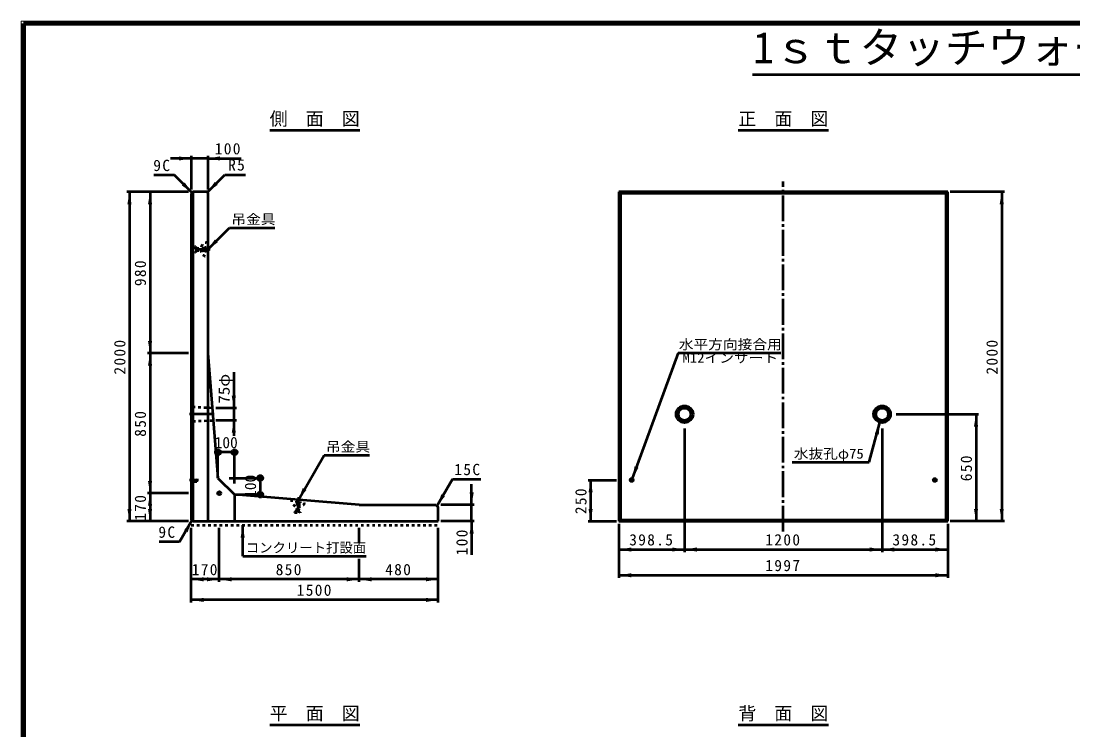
# Model space of a CAD drawing. Units: millimetres, scale not verified. Extents: x 100 to 4105, y 100 to 2870.
# Drawn here: x 100 to 2144, y 1492 to 2870 of the extents above; entities that cross this region are included whole.
import ezdxf
from ezdxf.enums import TextEntityAlignment as Align

# ---------------------------------------------------------------- set-up
doc = ezdxf.new("R2010")
doc.units = ezdxf.units.MM
doc.header["$LTSCALE"] = 5
doc.linetypes.add('USER2', pattern=[13.4, 10, -1.2, 1, -1.2])
doc.linetypes.add('USER3', pattern=[2.2, 1, -1.2])
doc.layers.add('V-nasSTD', color=7, linetype='Continuous', lineweight=50)
doc.styles.add('ＭＳ ゴシック', font='')
doc.styles.get('ＭＳ ゴシック').set_extended_font_data('MS Gothic')

msp = doc.modelspace()

# ---------------------------------------------------------------- hatches: boundary and pattern name
at = {"layer": 'V-nasSTD'}
for points in [[(406.763, 2602.934), (406.763, 2598.934), (430.763, 2602.934), (406.763, 2606.934)], [(486.763, 2602.934), (486.763, 2598.934), (462.763, 2602.934), (486.763, 2606.934)], [(415.233, 2553.465), (418.061, 2556.293), (432.203, 2536.494), (412.404, 2550.636)], [(479.265, 2554.436), (482.094, 2551.608), (462.295, 2537.466), (476.437, 2557.265)], [(310.763, 2513.934), (306.763, 2513.934), (310.763, 2537.934), (314.763, 2513.934)], [(350.763, 2513.934), (346.763, 2513.934), (350.763, 2537.934), (354.763, 2513.934)], [(2006.003, 2513.934), (2002.003, 2513.934), (2006.003, 2537.934), (2010.003, 2513.934)], [(479.734, 2442.905), (482.562, 2440.076), (462.763, 2425.934), (476.906, 2445.733)], [(350.763, 2248.334), (354.763, 2248.334), (350.763, 2224.334), (346.763, 2248.334)], [(350.763, 2200.334), (346.763, 2200.334), (350.763, 2224.334), (354.763, 2200.334)], [(513.502, 2141.934), (509.502, 2141.934), (513.502, 2117.934), (517.502, 2141.934)], [(1956.003, 2081.934), (1952.003, 2081.934), (1956.003, 2105.934), (1960.003, 2081.934)], [(513.502, 2069.934), (517.502, 2069.934), (513.502, 2093.934), (509.502, 2069.934)], [(1763.006, 2066.833), (1759.143, 2067.869), (1769.218, 2090.016), (1766.87, 2065.798)], [(1296.172, 2003.343), (1299.93, 2001.975), (1287.963, 1980.791), (1292.413, 2004.712)], [(350.763, 1976.334), (354.763, 1976.334), (350.763, 1952.334), (346.763, 1976.334)], [(1206.963, 1953.934), (1210.963, 1953.934), (1206.963, 1977.934), (1202.963, 1953.934)], [(350.763, 1928.334), (346.763, 1928.334), (350.763, 1952.334), (354.763, 1928.334)], [(651.026, 1960.448), (654.49, 1958.448), (639.026, 1939.663), (647.562, 1962.448)], [(920.363, 1948.319), (923.828, 1946.319), (908.363, 1927.534), (916.899, 1950.319)], [(975.763, 1953.934), (971.763, 1953.934), (975.763, 1929.934), (979.763, 1953.934)], [(310.763, 1921.934), (314.763, 1921.934), (310.763, 1897.934), (306.763, 1921.934)], [(350.763, 1921.934), (354.763, 1921.934), (350.763, 1897.934), (346.763, 1921.934)], [(1206.963, 1921.934), (1202.963, 1921.934), (1206.963, 1897.934), (1210.963, 1921.934)], [(1956.003, 1921.934), (1960.003, 1921.934), (1956.003, 1897.934), (1952.003, 1921.934)], [(2006.003, 1921.934), (2010.003, 1921.934), (2006.003, 1897.934), (2002.003, 1921.934)], [(420.203, 1878.59), (416.739, 1880.59), (432.203, 1899.374), (423.668, 1876.59)], [(530.763, 1866.094), (526.763, 1866.094), (530.763, 1890.094), (534.763, 1866.094)], [(975.763, 1873.934), (971.763, 1873.934), (975.763, 1897.934), (979.763, 1873.934)], [(1285.963, 1842.934), (1285.963, 1838.934), (1261.963, 1842.934), (1285.963, 1846.934)], [(1365.483, 1842.934), (1365.483, 1846.934), (1389.483, 1842.934), (1365.483, 1838.934)], [(1413.483, 1842.934), (1413.483, 1838.934), (1389.483, 1842.934), (1413.483, 1846.934)], [(1749.483, 1842.934), (1749.483, 1846.934), (1773.483, 1842.934), (1749.483, 1838.934)], [(1797.483, 1842.934), (1797.483, 1838.934), (1773.483, 1842.934), (1797.483, 1846.934)], [(1877.003, 1842.934), (1877.003, 1846.934), (1901.003, 1842.934), (1877.003, 1838.934)], [(454.763, 1785.094), (454.763, 1781.094), (430.763, 1785.094), (454.763, 1789.094)], [(461.163, 1785.094), (461.163, 1789.094), (485.163, 1785.094), (461.163, 1781.094)], [(509.163, 1785.094), (509.163, 1781.094), (485.163, 1785.094), (509.163, 1789.094)], [(733.163, 1785.094), (733.163, 1789.094), (757.163, 1785.094), (733.163, 1781.094)], [(781.163, 1785.094), (781.163, 1781.094), (757.163, 1785.094), (781.163, 1789.094)], [(886.763, 1785.094), (886.763, 1789.094), (910.763, 1785.094), (886.763, 1781.094)], [(1285.963, 1792.934), (1285.963, 1788.934), (1261.963, 1792.934), (1285.963, 1796.934)], [(1877.003, 1792.934), (1877.003, 1796.934), (1901.003, 1792.934), (1877.003, 1788.934)], [(454.763, 1745.094), (454.763, 1741.094), (430.763, 1745.094), (454.763, 1749.094)], [(886.763, 1745.094), (886.763, 1749.094), (910.763, 1745.094), (886.763, 1741.094)]]:
    msp.add_hatch(color=256, dxfattribs=at).paths.add_polyline_path(points)

# ---------------------------------------------------------------- linework, layer by layer
at = {"layer": 'V-nasSTD', "lineweight": 100}
for p, q in [((105, 2865), (105, 105)), ((4100, 2865), (105, 2865))]:
    msp.add_line(p, q, dxfattribs=at)
at = {"layer": 'V-nasSTD'}
for p, q in [((1521.892, 2765.965), (2683.108, 2765.965)), ((583.263, 2657.934), (758.263, 2657.934)), ((1493.983, 2657.934), (1668.983, 2657.934)), ((430.763, 2602.934), (390.763, 2602.934)), ((430.763, 2607.934), (430.763, 2542.934)), ((462.763, 2602.934), (430.763, 2602.934)), ((462.763, 2607.934), (462.763, 2542.934)), ((462.763, 2602.934), (527.763, 2602.934)), ((398.262, 2570.435), (358.262, 2570.435)), ((432.203, 2536.494), (398.262, 2570.435)), ((462.295, 2537.466), (496.236, 2571.407)), ((496.236, 2571.407), (536.236, 2571.407)), ((425.763, 2537.934), (305.763, 2537.934)), ((310.763, 2537.934), (310.763, 1897.934)), ((350.763, 2537.934), (350.763, 2224.334)), ((433.643, 2537.934), (430.763, 2535.054)), ((430.763, 2535.054), (430.763, 1900.814)), ((461.163, 2537.934), (433.643, 2537.934)), ((433.643, 2537.934), (433.643, 1897.934)), ((462.763, 2536.334), (462.763, 1897.934)), ((1261.963, 2537.934), (1261.963, 1897.934)), ((1901.003, 2537.934), (1261.963, 2537.934)), ((1261.963, 2537.934), (1264.843, 2535.054)), ((1264.843, 2535.054), (1264.843, 1900.814)), ((1898.123, 2535.054), (1264.843, 2535.054)), ((1898.123, 2535.054), (1901.003, 2537.934)), ((1898.123, 1900.814), (1898.123, 2535.054)), ((1901.003, 1897.934), (1901.003, 2537.934)), ((2011.003, 2537.934), (1906.003, 2537.934)), ((2006.003, 2537.934), (2006.003, 1897.934)), ((462.763, 2425.934), (505.19, 2468.361)), ((505.19, 2468.361), (593.19, 2468.361)), ((425.763, 2224.334), (345.763, 2224.334)), ((350.763, 2224.334), (350.763, 1952.334)), ((462.763, 2224.334), (482.729, 1981.899)), ((1376.888, 2225.111), (1287.963, 1980.791)), ((1376.888, 2225.111), (1576.888, 2225.111)), ((513.502, 2187.934), (513.502, 2117.934)), ((518.502, 2117.934), (478.502, 2117.934)), ((513.502, 2117.934), (513.502, 2093.934)), ((1801.003, 2105.934), (1961.003, 2105.934)), ((1956.003, 2105.934), (1956.003, 1897.934)), ((518.502, 2093.934), (478.502, 2093.934)), ((513.502, 2093.934), (513.502, 2063.934)), ((1748.513, 2012.742), (1769.218, 2090.016)), ((1389.483, 2077.934), (1389.483, 1837.934)), ((1773.483, 2077.934), (1773.483, 1837.934)), ((521.729, 2031.899), (475.729, 2031.899)), ((482.729, 1981.899), (482.729, 2038.899)), ((514.729, 1971.499), (514.729, 2038.899)), ((639.026, 1939.663), (689.026, 2026.266)), ((689.026, 2026.266), (777.026, 2026.266)), ((1598.513, 2012.742), (1748.513, 2012.742)), ((564.729, 1988.899), (564.729, 1942.899)), ((482.729, 1981.899), (514.729, 1949.899)), ((504.329, 1981.899), (571.729, 1981.899)), ((908.363, 1927.534), (938.363, 1979.496)), ((938.363, 1979.496), (993.363, 1979.496)), ((975.763, 1929.934), (975.763, 1969.934)), ((1201.963, 1977.934), (1256.963, 1977.934)), ((1206.963, 1977.934), (1206.963, 1897.934)), ((425.763, 1952.334), (345.763, 1952.334)), ((350.763, 1952.334), (350.763, 1897.934)), ((757.163, 1929.934), (514.729, 1949.899)), ((514.729, 1949.899), (514.729, 1897.934)), ((514.729, 1949.899), (571.729, 1949.899)), ((757.163, 1929.934), (905.963, 1929.934)), ((905.963, 1929.934), (910.763, 1925.134)), ((910.763, 1897.934), (910.763, 1925.134)), ((980.763, 1929.934), (915.763, 1929.934)), ((975.763, 1897.934), (975.763, 1929.934)), ((425.763, 1897.934), (305.763, 1897.934)), ((432.203, 1899.374), (408.203, 1857.805)), ((430.763, 1900.814), (433.643, 1897.934)), ((430.763, 1740.094), (430.763, 1885.094)), ((433.643, 1897.934), (910.763, 1897.934)), ((485.163, 1780.094), (485.163, 1885.094)), ((530.763, 1830.094), (530.763, 1890.094)), ((757.163, 1857.094), (757.163, 1885.094)), ((910.763, 1740.094), (910.763, 1885.094)), ((980.763, 1897.934), (915.763, 1897.934)), ((975.763, 1897.934), (975.763, 1832.934)), ((1201.963, 1897.934), (1256.963, 1897.934)), ((1264.843, 1900.814), (1261.963, 1897.934)), ((1261.963, 1897.934), (1901.003, 1897.934)), ((1261.963, 1892.934), (1261.963, 1787.934)), ((1264.843, 1900.814), (1898.123, 1900.814)), ((1898.123, 1900.814), (1901.003, 1897.934)), ((1901.003, 1892.934), (1901.003, 1787.934)), ((2011.003, 1897.934), (1906.003, 1897.934)), ((408.203, 1857.805), (368.203, 1857.805)), ((1261.963, 1842.934), (1389.483, 1842.934)), ((1389.483, 1842.934), (1773.483, 1842.934)), ((1773.483, 1842.934), (1901.003, 1842.934)), ((530.763, 1830.094), (770.763, 1830.094)), ((757.163, 1780.094), (757.163, 1825.094)), ((485.163, 1785.094), (430.763, 1785.094)), ((757.163, 1785.094), (485.163, 1785.094)), ((910.763, 1785.094), (757.163, 1785.094)), ((1261.963, 1792.934), (1901.003, 1792.934)), ((910.763, 1745.094), (430.763, 1745.094)), ((583.263, 1502.334), (758.263, 1502.334)), ((1493.983, 1502.334), (1668.983, 1502.334))]:
    msp.add_line(p, q, dxfattribs=at)
at = {"layer": 'V-nasSTD', "linetype": 'USER2'}
for p, q in [((1581.483, 1877.934), (1581.483, 2557.934)), ((467.763, 2425.934), (442.763, 2425.934)), ((448.363, 2425.934), (465.963, 2425.934)), ((475.563, 2105.934), (427.563, 2105.934)), ((445.163, 1977.934), (427.563, 1977.934)), ((1282.123, 1977.934), (1291.723, 1977.934)), ((1286.923, 1973.134), (1286.923, 1982.734)), ((1871.243, 1977.934), (1880.843, 1977.934)), ((1876.043, 1973.134), (1876.043, 1982.734)), ((639.436, 1944.646), (637.385, 1919.731))]:
    msp.add_line(p, q, dxfattribs=at)
at = {"layer": 'V-nasSTD', "linetype": 'USER3'}
for p, q in [((437.803, 2431.534), (437.803, 2420.334)), ((438.763, 2431.534), (437.803, 2431.534)), ((438.763, 2420.334), (437.803, 2420.334)), ((438.763, 2431.534), (440.363, 2428.174)), ((438.763, 2431.534), (438.763, 2420.334)), ((440.363, 2423.694), (438.763, 2420.334)), ((456.363, 2428.174), (440.363, 2428.174)), ((440.363, 2428.174), (440.363, 2423.694)), ((456.363, 2423.694), (440.363, 2423.694)), ((451.563, 2422.734), (451.563, 2429.134)), ((451.563, 2429.134), (462.763, 2429.134)), ((462.763, 2422.734), (451.563, 2422.734)), ((457.323, 2429.934), (456.363, 2428.174)), ((456.363, 2428.174), (456.363, 2423.694)), ((456.363, 2423.694), (457.323, 2421.934)), ((459.563, 2429.934), (457.323, 2429.934)), ((457.323, 2429.934), (457.323, 2421.934)), ((459.563, 2421.934), (457.323, 2421.934)), ((459.563, 2429.934), (459.563, 2421.934)), ((433.963, 2119.534), (430.763, 2122.414)), ((471.526, 2117.934), (433.963, 2119.534)), ((433.963, 2092.334), (433.963, 2119.534)), ((433.963, 2092.334), (430.763, 2089.454)), ((433.963, 2092.334), (473.502, 2093.934)), ((430.763, 1981.134), (441.963, 1981.134)), ((441.963, 1974.734), (430.763, 1974.734)), ((441.963, 1974.734), (441.963, 1981.134)), ((634.777, 1936.802), (634.593, 1934.57)), ((634.593, 1934.57), (636.268, 1933.469)), ((634.593, 1934.57), (642.566, 1933.913)), ((634.777, 1936.802), (642.75, 1936.146)), ((636.268, 1933.469), (634.955, 1917.523)), ((636.268, 1933.469), (640.733, 1933.101)), ((640.733, 1933.101), (639.42, 1917.155)), ((640.733, 1933.101), (642.566, 1933.913)), ((642.75, 1936.146), (642.566, 1933.913)), ((631.475, 1916.204), (631.396, 1915.247)), ((631.396, 1915.247), (642.559, 1914.328)), ((631.475, 1916.204), (634.955, 1917.523)), ((631.475, 1916.204), (642.637, 1915.284)), ((634.955, 1917.523), (639.42, 1917.155)), ((639.42, 1917.155), (642.637, 1915.284)), ((642.637, 1915.284), (642.559, 1914.328)), ((430.763, 1890.094), (910.763, 1890.094))]:
    msp.add_line(p, q, dxfattribs=at)
at = {"layer": 'V-nasSTD', "lineweight": 13}
msp.add_lwpolyline([(100, 100), (100, 2870), (4105, 2870), (4105, 100)], close=True, dxfattribs=at)
at = {"layer": 'V-nasSTD'}
for centre, radius in [((1389.483, 2105.934), 16.48), ((1389.483, 2105.934), 13.6), ((1389.483, 2105.934), 12), ((1773.483, 2105.934), 16.48), ((1773.483, 2105.934), 13.6), ((1773.483, 2105.934), 12), ((482.729, 2031.899), 5), ((514.729, 2031.899), 5), ((564.729, 1981.899), 5), ((1286.923, 1977.934), 3.04), ((1286.923, 1977.934), 1.92), ((1286.923, 1977.934), 1.6), ((1876.043, 1977.934), 3.04), ((1876.043, 1977.934), 1.92), ((1876.043, 1977.934), 1.6), ((485.163, 1952.334), 3.2), ((564.729, 1949.899), 5)]:
    msp.add_circle(centre, radius, dxfattribs=at)
msp.add_arc((461.163, 2536.334), 1.6, 0, 90, dxfattribs=at)
at = {"layer": 'V-nasSTD', "linetype": 'USER3'}
for centre, start, end in [((462.763, 2425.934), 90, 270), ((639.026, 1939.663), 175.29215, 355.29215)]:
    msp.add_arc(centre, 13.76, start, end, dxfattribs=at)

# ---------------------------------------------------------------- texts
at = {"layer": 'V-nasSTD', "style": 'ＭＳ ゴシック'}
for s, height, p in [('1ｓｔタッチウォール  Ｈ=2000', 60.81, (2102.5, 2848.909)), ('側\u3000面\u3000図', 25.66, (670.763, 2692.934)), ('正\u3000面\u3000図', 25.66, (1581.483, 2692.934)), ('100', 21.99, (498.729, 2061.899)), ('コンクリート打設面', 19.06, (653.792, 1856.094)), ('平\u3000面\u3000図', 25.66, (670.763, 1537.334)), ('背\u3000面\u3000図', 25.66, (1581.483, 1537.334))]:
    msp.add_text(s, height=height, dxfattribs=at).set_placement(p, align=Align.TOP_CENTER)
at = {"layer": 'V-nasSTD', "style": 'ＭＳ ゴシック', "width": 1.1}
for s, p in [('吊金具', (551.69, 2494.361)), ('水平方向接合用', (1478.388, 2251.111)), ('M12インサート', (1478.388, 2225.111)), ('吊金具', (735.526, 2052.266)), ('水抜孔φ75', (1669.763, 2038.742))]:
    msp.add_text(s, height=19.06, dxfattribs=at).set_placement(p, align=Align.TOP_CENTER)
msp.add_text('75φ', height=21.99, rotation=90, dxfattribs=at).set_placement((483.502, 2155.434), align=Align.TOP_CENTER)
at = {"layer": 'V-nasSTD', "style": 'ＭＳ ゴシック'}
msp.add_text('100', height=21.99, rotation=90, dxfattribs=at).set_placement((534.729, 1965.899), align=Align.TOP_CENTER)
at = {"layer": 'V-nasSTD', "char_height": 21.99, "attachment_point": 2, "style": 'ＭＳ ゴシック'}
for s, insert in [('\\T1.17;100', (502.763, 2632.934)), ('\\T1.17;9C', (374.512, 2600.435)), ('\\T1.17;R5', (519.986, 2601.407)), ('\\T1.17;15C', (968.363, 2009.496)), ('\\T1.17;9C', (384.453, 1887.805)), ('\\T1.17;398.5', (1325.723, 1872.934)), ('\\T1.17;1200', (1581.483, 1872.934)), ('\\T1.17;398.5', (1837.243, 1872.934)), ('\\T1.17;1997', (1581.483, 1822.934)), ('\\T1.17;170', (457.963, 1815.094)), ('\\T1.17;850', (621.163, 1815.094)), ('\\T1.17;480', (833.963, 1815.094)), ('\\T1.17;1500', (670.763, 1775.094))]:
    msp.add_mtext(s, dxfattribs=dict(at, insert=insert))
at = {"layer": 'V-nasSTD', "char_height": 21.99, "attachment_point": 2, "rotation": 90, "style": 'ＭＳ ゴシック'}
for s, insert in [('\\T1.17;980', (320.763, 2381.134)), ('\\T1.17;2000', (280.763, 2217.934)), ('\\T1.17;2000', (1976.003, 2217.934)), ('\\T1.17;850', (320.763, 2088.334)), ('\\T1.17;650', (1926.003, 2001.934)), ('\\T1.17;170', (320.763, 1925.134)), ('\\T1.17;250', (1176.963, 1937.934)), ('\\T1.17;100', (945.763, 1857.934))]:
    msp.add_mtext(s, dxfattribs=dict(at, insert=insert))

doc.saveas('drawing.dxf')
